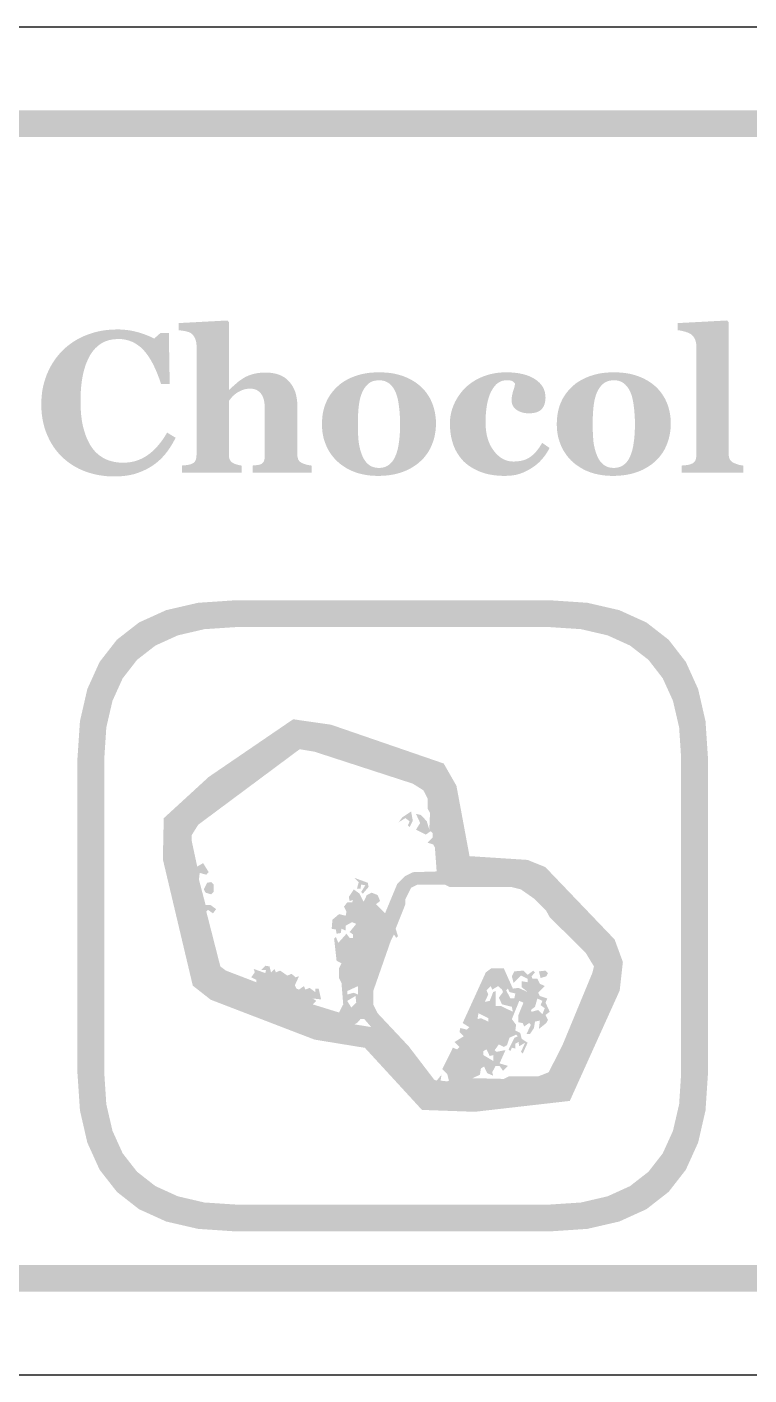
# Model space of a CAD drawing. Header units: millimetres. Extents: x 6 to 297, y 55 to 451.
# Drawn here: x 32.55 to 43.31, y 431.16 to 451.24 of the extents above; entities that cross this region are included whole.
import ezdxf

# ---------------------------------------------------------------- set-up
doc = ezdxf.new("R2010")
doc.units = ezdxf.units.MM
doc.layers.add('CUT', color=1, linetype='Continuous')
doc.layers.add('RASTER', color=7, linetype='Continuous')

msp = doc.modelspace()

# ---------------------------------------------------------------- hatches: boundary and pattern name
at = {"layer": 'RASTER'}
h = msp.add_hatch(color=7, dxfattribs=at)
h.paths.add_polyline_path([(7.2, 447.8), (7.234, 448.316), (7.337, 448.763), (7.509, 449.141), (7.75, 449.45), (8.059, 449.691), (8.438, 449.863), (8.884, 449.966), (9.4, 450), (66.6, 450), (67.116, 449.966), (67.563, 449.863), (67.941, 449.691), (68.25, 449.45), (68.491, 449.141), (68.663, 448.763), (68.766, 448.316), (68.8, 447.8), (68.8, 434.6), (68.766, 434.084), (68.663, 433.638), (68.491, 433.259), (68.25, 432.95), (67.941, 432.709), (67.563, 432.537), (67.116, 432.434), (66.6, 432.4), (9.4, 432.4), (8.884, 432.434), (8.438, 432.537), (8.059, 432.709), (7.75, 432.95), (7.509, 433.259), (7.337, 433.638), (7.234, 434.084), (7.2, 434.6)])
h.paths.add_polyline_path([(7.6, 447.8), (7.6, 434.6), (7.628, 434.178), (7.712, 433.813), (7.853, 433.503), (8.05, 433.25), (8.303, 433.053), (8.612, 432.912), (8.978, 432.828), (9.4, 432.8), (66.6, 432.8), (67.022, 432.828), (67.387, 432.912), (67.697, 433.053), (67.95, 433.25), (68.147, 433.503), (68.288, 433.813), (68.372, 434.178), (68.4, 434.6), (68.4, 447.8), (68.372, 448.222), (68.288, 448.588), (68.147, 448.897), (67.95, 449.15), (67.697, 449.347), (67.387, 449.488), (67.022, 449.572), (66.6, 449.6), (9.4, 449.6), (8.978, 449.572), (8.612, 449.488), (8.303, 449.347), (8.05, 449.15), (7.853, 448.897), (7.712, 448.588), (7.628, 448.222), (7.6, 447.8)], flags=0)
for points in [[(36.792, 444.6), (35.91, 444.6), (35.91, 444.707), (35.917, 444.708), (35.925, 444.708), (35.933, 444.709), (35.942, 444.71), (35.95, 444.711), (35.959, 444.712), (35.969, 444.713), (35.979, 444.714), (35.988, 444.715), (35.997, 444.717), (36.005, 444.718), (36.013, 444.72), (36.02, 444.722), (36.026, 444.724), (36.032, 444.726), (36.037, 444.729), (36.045, 444.733), (36.051, 444.738), (36.058, 444.743), (36.063, 444.749), (36.068, 444.755), (36.073, 444.761), (36.077, 444.768), (36.08, 444.776), (36.083, 444.784), (36.086, 444.793), (36.088, 444.803), (36.09, 444.814), (36.091, 444.826), (36.092, 444.838), (36.093, 444.852), (36.093, 444.867), (36.093, 445.552), (36.092, 445.589), (36.089, 445.623), (36.085, 445.655), (36.079, 445.684), (36.071, 445.711), (36.061, 445.736), (36.05, 445.758), (36.036, 445.778), (36.022, 445.795), (36.005, 445.81), (35.987, 445.823), (35.968, 445.834), (35.947, 445.842), (35.925, 445.848), (35.901, 445.851), (35.876, 445.852), (35.861, 445.852), (35.847, 445.851), (35.833, 445.85), (35.819, 445.848), (35.806, 445.846), (35.793, 445.843), (35.78, 445.839), (35.767, 445.835), (35.754, 445.83), (35.742, 445.825), (35.729, 445.819), (35.717, 445.813), (35.705, 445.807), (35.692, 445.799), (35.68, 445.792), (35.668, 445.784), (35.658, 445.776), (35.648, 445.769), (35.638, 445.761), (35.63, 445.754), (35.621, 445.746), (35.614, 445.739), (35.607, 445.731), (35.6, 445.724), (35.594, 445.716), (35.588, 445.709), (35.582, 445.701), (35.576, 445.695), (35.571, 445.688), (35.566, 445.682), (35.561, 445.675), (35.557, 445.669), (35.557, 444.883), (35.557, 444.87), (35.557, 444.857), (35.558, 444.845), (35.56, 444.834), (35.562, 444.824), (35.564, 444.814), (35.567, 444.805), (35.57, 444.797), (35.573, 444.789), (35.578, 444.782), (35.583, 444.775), (35.589, 444.768), (35.595, 444.762), (35.603, 444.756), (35.611, 444.75), (35.62, 444.745), (35.625, 444.742), (35.631, 444.739), (35.638, 444.736), (35.645, 444.733), (35.653, 444.73), (35.66, 444.727), (35.669, 444.724), (35.677, 444.722), (35.686, 444.719), (35.695, 444.717), (35.704, 444.715), (35.713, 444.713), (35.721, 444.711), (35.73, 444.709), (35.739, 444.708), (35.747, 444.707), (35.747, 444.6), (34.856, 444.6), (34.856, 444.707), (34.866, 444.708), (34.875, 444.708), (34.885, 444.709), (34.894, 444.71), (34.903, 444.711), (34.912, 444.712), (34.921, 444.713), (34.93, 444.714), (34.939, 444.715), (34.948, 444.717), (34.956, 444.718), (34.964, 444.72), (34.972, 444.722), (34.98, 444.724), (34.987, 444.726), (34.994, 444.729), (35.005, 444.734), (35.016, 444.739), (35.025, 444.744), (35.034, 444.75), (35.041, 444.757), (35.048, 444.764), (35.053, 444.771), (35.058, 444.779), (35.062, 444.788), (35.065, 444.797), (35.068, 444.807), (35.07, 444.818), (35.072, 444.829), (35.074, 444.841), (35.074, 444.853), (35.075, 444.867), (35.075, 446.5), (35.074, 446.512), (35.073, 446.524), (35.072, 446.536), (35.069, 446.548), (35.066, 446.561), (35.062, 446.574), (35.058, 446.586), (35.053, 446.6), (35.047, 446.612), (35.041, 446.624), (35.034, 446.635), (35.026, 446.646), (35.018, 446.655), (35.01, 446.664), (35.001, 446.672), (34.991, 446.679), (34.983, 446.683), (34.975, 446.688), (34.966, 446.692), (34.955, 446.696), (34.944, 446.699), (34.932, 446.703), (34.92, 446.706), (34.906, 446.709), (34.893, 446.711), (34.879, 446.714), (34.866, 446.716), (34.854, 446.718), (34.841, 446.719), (34.829, 446.721), (34.818, 446.722), (34.807, 446.723), (34.807, 446.829), (35.535, 446.868), (35.557, 446.844), (35.557, 445.836), (35.563, 445.836), (35.576, 445.849), (35.59, 445.861), (35.603, 445.872), (35.615, 445.884), (35.628, 445.895), (35.64, 445.906), (35.652, 445.916), (35.663, 445.926), (35.674, 445.936), (35.686, 445.947), (35.699, 445.957), (35.712, 445.967), (35.726, 445.977), (35.741, 445.987), (35.756, 445.997), (35.772, 446.008), (35.786, 446.016), (35.801, 446.025), (35.817, 446.033), (35.834, 446.04), (35.853, 446.048), (35.872, 446.055), (35.892, 446.061), (35.913, 446.068), (35.935, 446.074), (35.958, 446.079), (35.981, 446.083), (36.004, 446.086), (36.028, 446.089), (36.052, 446.091), (36.077, 446.092), (36.102, 446.093), (36.159, 446.091), (36.213, 446.084), (36.263, 446.074), (36.309, 446.059), (36.352, 446.039), (36.391, 446.016), (36.427, 445.988), (36.458, 445.956), (36.486, 445.921), (36.51, 445.883), (36.531, 445.842), (36.548, 445.799), (36.561, 445.752), (36.57, 445.703), (36.576, 445.652), (36.578, 445.598), (36.578, 444.88), (36.578, 444.867), (36.579, 444.854), (36.58, 444.842), (36.582, 444.831), (36.584, 444.821), (36.587, 444.811), (36.59, 444.802), (36.594, 444.793), (36.598, 444.786), (36.604, 444.778), (36.61, 444.771), (36.617, 444.764), (36.625, 444.758), (36.634, 444.752), (36.643, 444.747), (36.654, 444.742), (36.66, 444.739), (36.667, 444.736), (36.674, 444.734), (36.682, 444.731), (36.689, 444.729), (36.697, 444.726), (36.704, 444.724), (36.712, 444.722), (36.721, 444.719), (36.729, 444.717), (36.739, 444.715), (36.748, 444.714), (36.758, 444.712), (36.769, 444.71), (36.78, 444.708), (36.792, 444.707)], [(43.227, 444.6), (42.308, 444.6), (42.308, 444.707), (42.318, 444.708), (42.327, 444.708), (42.336, 444.709), (42.346, 444.71), (42.355, 444.711), (42.364, 444.712), (42.373, 444.713), (42.382, 444.714), (42.391, 444.715), (42.4, 444.717), (42.408, 444.718), (42.416, 444.72), (42.424, 444.722), (42.431, 444.724), (42.439, 444.726), (42.446, 444.729), (42.457, 444.734), (42.467, 444.739), (42.477, 444.744), (42.485, 444.75), (42.493, 444.757), (42.499, 444.764), (42.505, 444.771), (42.51, 444.779), (42.513, 444.788), (42.517, 444.797), (42.52, 444.807), (42.522, 444.818), (42.524, 444.829), (42.525, 444.841), (42.526, 444.853), (42.526, 444.867), (42.526, 446.49), (42.526, 446.503), (42.525, 446.517), (42.523, 446.53), (42.521, 446.543), (42.517, 446.556), (42.514, 446.569), (42.509, 446.581), (42.504, 446.593), (42.498, 446.604), (42.491, 446.615), (42.484, 446.625), (42.477, 446.635), (42.469, 446.644), (42.461, 446.652), (42.452, 446.659), (42.443, 446.665), (42.435, 446.67), (42.426, 446.675), (42.417, 446.68), (42.406, 446.684), (42.395, 446.689), (42.382, 446.693), (42.369, 446.698), (42.354, 446.702), (42.34, 446.706), (42.325, 446.71), (42.312, 446.713), (42.298, 446.716), (42.286, 446.718), (42.273, 446.72), (42.261, 446.722), (42.25, 446.723), (42.25, 446.829), (42.986, 446.868), (43.008, 446.844), (43.008, 444.886), (43.009, 444.872), (43.009, 444.86), (43.011, 444.848), (43.013, 444.837), (43.016, 444.826), (43.019, 444.816), (43.023, 444.806), (43.027, 444.798), (43.032, 444.79), (43.038, 444.782), (43.045, 444.775), (43.052, 444.768), (43.06, 444.761), (43.069, 444.755), (43.079, 444.75), (43.089, 444.745), (43.096, 444.742), (43.104, 444.739), (43.111, 444.736), (43.119, 444.733), (43.127, 444.73), (43.134, 444.727), (43.142, 444.724), (43.15, 444.722), (43.159, 444.719), (43.167, 444.717), (43.176, 444.715), (43.186, 444.713), (43.195, 444.711), (43.205, 444.709), (43.216, 444.708), (43.227, 444.707)], [(33.847, 444.544), (33.79, 444.545), (33.735, 444.549), (33.68, 444.555), (33.626, 444.563), (33.573, 444.573), (33.521, 444.586), (33.47, 444.601), (33.419, 444.618), (33.37, 444.638), (33.323, 444.659), (33.277, 444.683), (33.233, 444.709), (33.19, 444.737), (33.149, 444.767), (33.11, 444.799), (33.072, 444.833), (33.037, 444.868), (33.004, 444.906), (32.972, 444.945), (32.943, 444.987), (32.915, 445.03), (32.889, 445.076), (32.866, 445.124), (32.844, 445.173), (32.824, 445.225), (32.807, 445.277), (32.793, 445.331), (32.781, 445.386), (32.772, 445.443), (32.765, 445.5), (32.762, 445.559), (32.76, 445.62), (32.762, 445.679), (32.766, 445.738), (32.772, 445.796), (32.781, 445.852), (32.793, 445.908), (32.808, 445.962), (32.825, 446.015), (32.844, 446.067), (32.867, 446.118), (32.891, 446.167), (32.917, 446.214), (32.946, 446.259), (32.976, 446.303), (33.009, 446.345), (33.044, 446.385), (33.081, 446.424), (33.119, 446.46), (33.16, 446.494), (33.202, 446.525), (33.245, 446.555), (33.291, 446.583), (33.339, 446.608), (33.389, 446.632), (33.44, 446.653), (33.493, 446.672), (33.547, 446.689), (33.601, 446.703), (33.657, 446.714), (33.713, 446.723), (33.771, 446.729), (33.829, 446.733), (33.888, 446.734), (33.931, 446.734), (33.973, 446.732), (34.013, 446.728), (34.053, 446.724), (34.092, 446.718), (34.13, 446.711), (34.167, 446.702), (34.203, 446.693), (34.238, 446.682), (34.271, 446.671), (34.304, 446.66), (34.334, 446.648), (34.364, 446.636), (34.392, 446.624), (34.418, 446.611), (34.443, 446.598), (34.534, 446.679), (34.662, 446.679), (34.675, 445.92), (34.546, 445.92), (34.518, 446.004), (34.488, 446.082), (34.457, 446.154), (34.425, 446.221), (34.391, 446.282), (34.356, 446.337), (34.32, 446.386), (34.282, 446.43), (34.243, 446.468), (34.201, 446.501), (34.157, 446.529), (34.112, 446.552), (34.064, 446.569), (34.014, 446.582), (33.961, 446.59), (33.907, 446.592), (33.84, 446.588), (33.778, 446.577), (33.719, 446.558), (33.665, 446.532), (33.614, 446.497), (33.568, 446.456), (33.526, 446.407), (33.488, 446.35), (33.455, 446.286), (33.425, 446.216), (33.401, 446.14), (33.381, 446.058), (33.365, 445.97), (33.354, 445.876), (33.347, 445.776), (33.345, 445.669), (33.345, 445.609), (33.348, 445.55), (33.352, 445.494), (33.357, 445.44), (33.364, 445.388), (33.372, 445.339), (33.382, 445.292), (33.394, 445.247), (33.407, 445.204), (33.42, 445.163), (33.435, 445.125), (33.45, 445.089), (33.467, 445.055), (33.484, 445.022), (33.503, 444.993), (33.522, 444.965), (33.544, 444.938), (33.566, 444.913), (33.59, 444.89), (33.615, 444.868), (33.64, 444.849), (33.667, 444.831), (33.694, 444.815), (33.723, 444.801), (33.752, 444.789), (33.782, 444.779), (33.813, 444.77), (33.845, 444.762), (33.877, 444.757), (33.91, 444.753), (33.944, 444.75), (33.979, 444.749), (34.03, 444.751), (34.079, 444.756), (34.127, 444.765), (34.173, 444.777), (34.218, 444.793), (34.261, 444.812), (34.304, 444.835), (34.344, 444.861), (34.384, 444.89), (34.423, 444.924), (34.461, 444.96), (34.498, 445.001), (34.534, 445.045), (34.569, 445.092), (34.603, 445.143), (34.637, 445.198), (34.763, 445.121), (34.747, 445.09), (34.73, 445.059), (34.713, 445.029), (34.695, 444.999), (34.677, 444.971), (34.658, 444.943), (34.639, 444.917), (34.619, 444.891), (34.599, 444.866), (34.577, 444.842), (34.555, 444.818), (34.532, 444.796), (34.509, 444.775), (34.484, 444.754), (34.459, 444.734), (34.433, 444.716), (34.404, 444.696), (34.374, 444.678), (34.343, 444.66), (34.311, 444.644), (34.279, 444.629), (34.246, 444.615), (34.212, 444.602), (34.177, 444.59), (34.142, 444.579), (34.104, 444.57), (34.065, 444.562), (34.025, 444.556), (33.983, 444.551), (33.939, 444.547), (33.894, 444.545), (33.847, 444.544)], [(39.67, 444.553), (39.62, 444.554), (39.571, 444.557), (39.524, 444.561), (39.478, 444.568), (39.434, 444.576), (39.391, 444.586), (39.35, 444.599), (39.31, 444.612), (39.272, 444.628), (39.236, 444.645), (39.201, 444.663), (39.168, 444.683), (39.137, 444.703), (39.107, 444.726), (39.079, 444.749), (39.053, 444.774), (39.029, 444.801), (39.006, 444.829), (38.985, 444.858), (38.965, 444.888), (38.947, 444.919), (38.93, 444.952), (38.916, 444.985), (38.902, 445.02), (38.891, 445.056), (38.881, 445.093), (38.872, 445.13), (38.865, 445.169), (38.86, 445.208), (38.856, 445.248), (38.853, 445.288), (38.853, 445.329), (38.853, 445.367), (38.856, 445.405), (38.861, 445.442), (38.868, 445.478), (38.876, 445.514), (38.887, 445.55), (38.899, 445.585), (38.913, 445.62), (38.929, 445.653), (38.946, 445.686), (38.965, 445.718), (38.985, 445.749), (39.006, 445.778), (39.029, 445.807), (39.053, 445.835), (39.078, 445.861), (39.106, 445.887), (39.135, 445.912), (39.166, 445.935), (39.198, 445.957), (39.232, 445.978), (39.268, 445.997), (39.305, 446.015), (39.344, 446.032), (39.384, 446.047), (39.426, 446.06), (39.468, 446.071), (39.511, 446.08), (39.556, 446.087), (39.601, 446.092), (39.647, 446.095), (39.695, 446.096), (39.76, 446.094), (39.823, 446.089), (39.881, 446.081), (39.936, 446.07), (39.988, 446.056), (40.036, 446.038), (40.08, 446.018), (40.121, 445.994), (40.158, 445.967), (40.19, 445.938), (40.217, 445.907), (40.239, 445.874), (40.256, 445.839), (40.268, 445.801), (40.275, 445.761), (40.278, 445.719), (40.277, 445.693), (40.274, 445.669), (40.27, 445.646), (40.264, 445.624), (40.256, 445.603), (40.247, 445.584), (40.235, 445.566), (40.222, 445.549), (40.207, 445.534), (40.189, 445.521), (40.169, 445.51), (40.146, 445.501), (40.121, 445.494), (40.093, 445.489), (40.063, 445.486), (40.03, 445.485), (40.003, 445.486), (39.978, 445.488), (39.953, 445.492), (39.929, 445.498), (39.907, 445.505), (39.886, 445.514), (39.865, 445.525), (39.846, 445.537), (39.829, 445.551), (39.814, 445.566), (39.801, 445.582), (39.791, 445.598), (39.783, 445.616), (39.777, 445.635), (39.774, 445.654), (39.772, 445.675), (39.773, 445.693), (39.774, 445.711), (39.776, 445.729), (39.778, 445.747), (39.782, 445.764), (39.786, 445.782), (39.79, 445.8), (39.796, 445.817), (39.801, 445.834), (39.806, 445.85), (39.811, 445.865), (39.815, 445.879), (39.818, 445.892), (39.82, 445.904), (39.822, 445.915), (39.824, 445.924), (39.82, 445.931), (39.815, 445.937), (39.81, 445.942), (39.805, 445.947), (39.8, 445.952), (39.795, 445.957), (39.789, 445.961), (39.783, 445.965), (39.776, 445.968), (39.769, 445.971), (39.76, 445.973), (39.751, 445.975), (39.741, 445.976), (39.73, 445.978), (39.718, 445.978), (39.705, 445.978), (39.689, 445.978), (39.673, 445.976), (39.657, 445.974), (39.642, 445.971), (39.627, 445.966), (39.613, 445.961), (39.599, 445.955), (39.585, 445.948), (39.572, 445.939), (39.558, 445.929), (39.545, 445.918), (39.533, 445.905), (39.52, 445.891), (39.508, 445.875), (39.496, 445.858), (39.484, 445.839), (39.473, 445.82), (39.462, 445.8), (39.452, 445.777), (39.443, 445.754), (39.434, 445.728), (39.426, 445.701), (39.418, 445.673), (39.411, 445.643), (39.405, 445.611), (39.4, 445.578), (39.395, 445.544), (39.391, 445.507), (39.388, 445.47), (39.386, 445.43), (39.385, 445.39), (39.384, 445.347), (39.386, 445.283), (39.392, 445.223), (39.401, 445.166), (39.415, 445.112), (39.432, 445.061), (39.453, 445.013), (39.478, 444.968), (39.507, 444.927), (39.538, 444.889), (39.571, 444.857), (39.605, 444.829), (39.641, 444.807), (39.678, 444.789), (39.717, 444.777), (39.757, 444.769), (39.799, 444.767), (39.838, 444.768), (39.876, 444.772), (39.911, 444.777), (39.945, 444.785), (39.976, 444.795), (40.005, 444.808), (40.032, 444.823), (40.057, 444.84), (40.081, 444.859), (40.104, 444.88), (40.126, 444.902), (40.148, 444.927), (40.169, 444.954), (40.189, 444.982), (40.209, 445.013), (40.228, 445.045), (40.338, 444.969), (40.326, 444.947), (40.314, 444.925), (40.301, 444.904), (40.288, 444.884), (40.274, 444.863), (40.26, 444.844), (40.245, 444.825), (40.229, 444.806), (40.213, 444.788), (40.196, 444.77), (40.179, 444.753), (40.16, 444.736), (40.141, 444.72), (40.121, 444.704), (40.1, 444.689), (40.079, 444.675), (40.055, 444.66), (40.032, 444.647), (40.009, 444.634), (39.986, 444.622), (39.962, 444.611), (39.939, 444.601), (39.915, 444.592), (39.891, 444.584), (39.867, 444.577), (39.842, 444.57), (39.815, 444.565), (39.788, 444.561), (39.76, 444.557), (39.731, 444.555), (39.701, 444.554), (39.67, 444.553)]]:
    msp.add_hatch(color=7, dxfattribs=at).paths.add_polyline_path(points)
h = msp.add_hatch(color=7, dxfattribs=at)
h.paths.add_polyline_path([(38.422, 445.88), (38.448, 445.854), (38.473, 445.827), (38.496, 445.799), (38.517, 445.769), (38.537, 445.738), (38.556, 445.706), (38.572, 445.673), (38.587, 445.639), (38.601, 445.603), (38.612, 445.567), (38.622, 445.53), (38.63, 445.492), (38.636, 445.454), (38.641, 445.414), (38.644, 445.375), (38.645, 445.334), (38.644, 445.294), (38.641, 445.254), (38.637, 445.215), (38.63, 445.176), (38.623, 445.138), (38.613, 445.1), (38.601, 445.063), (38.588, 445.027), (38.573, 444.992), (38.557, 444.957), (38.539, 444.925), (38.519, 444.893), (38.497, 444.863), (38.474, 444.834), (38.45, 444.806), (38.423, 444.78), (38.394, 444.754), (38.363, 444.728), (38.33, 444.705), (38.296, 444.683), (38.261, 444.663), (38.225, 444.644), (38.187, 444.627), (38.147, 444.612), (38.106, 444.598), (38.064, 444.586), (38.02, 444.576), (37.975, 444.568), (37.929, 444.561), (37.881, 444.557), (37.831, 444.554), (37.78, 444.553), (37.736, 444.554), (37.693, 444.556), (37.65, 444.56), (37.609, 444.566), (37.568, 444.573), (37.528, 444.582), (37.489, 444.592), (37.451, 444.604), (37.414, 444.618), (37.378, 444.633), (37.344, 444.65), (37.31, 444.668), (37.277, 444.689), (37.246, 444.71), (37.215, 444.733), (37.186, 444.758), (37.158, 444.783), (37.133, 444.81), (37.109, 444.838), (37.086, 444.868), (37.065, 444.899), (37.045, 444.931), (37.027, 444.965), (37.01, 445.001), (36.995, 445.037), (36.982, 445.075), (36.97, 445.114), (36.961, 445.154), (36.954, 445.194), (36.949, 445.236), (36.946, 445.279), (36.945, 445.324), (36.946, 445.367), (36.949, 445.409), (36.953, 445.45), (36.959, 445.49), (36.967, 445.528), (36.977, 445.565), (36.988, 445.602), (37.002, 445.636), (37.017, 445.67), (37.033, 445.703), (37.052, 445.735), (37.072, 445.766), (37.094, 445.796), (37.118, 445.825), (37.144, 445.853), (37.171, 445.88), (37.199, 445.905), (37.228, 445.929), (37.259, 445.951), (37.292, 445.971), (37.326, 445.99), (37.362, 446.008), (37.399, 446.024), (37.438, 446.039), (37.479, 446.052), (37.52, 446.064), (37.563, 446.074), (37.607, 446.082), (37.651, 446.088), (37.698, 446.092), (37.745, 446.095), (37.793, 446.096), (37.844, 446.095), (37.893, 446.092), (37.94, 446.088), (37.986, 446.082), (38.031, 446.074), (38.073, 446.064), (38.115, 446.052), (38.155, 446.039), (38.193, 446.024), (38.23, 446.008), (38.265, 445.99), (38.299, 445.971), (38.332, 445.951), (38.363, 445.929), (38.393, 445.905), (38.422, 445.88)])
h.paths.add_polyline_path([(38.047, 444.865), (38.055, 444.886), (38.062, 444.908), (38.069, 444.932), (38.075, 444.956), (38.081, 444.981), (38.086, 445.008), (38.09, 445.036), (38.094, 445.064), (38.098, 445.094), (38.101, 445.125), (38.104, 445.158), (38.106, 445.191), (38.108, 445.226), (38.109, 445.262), (38.11, 445.299), (38.11, 445.337), (38.11, 445.363), (38.109, 445.39), (38.108, 445.418), (38.106, 445.447), (38.104, 445.476), (38.102, 445.507), (38.099, 445.539), (38.095, 445.571), (38.091, 445.603), (38.087, 445.634), (38.082, 445.662), (38.077, 445.689), (38.071, 445.714), (38.065, 445.738), (38.058, 445.759), (38.051, 445.779), (38.042, 445.802), (38.032, 445.823), (38.021, 445.843), (38.009, 445.862), (37.997, 445.879), (37.983, 445.895), (37.969, 445.91), (37.954, 445.924), (37.938, 445.937), (37.921, 445.947), (37.903, 445.956), (37.883, 445.964), (37.863, 445.97), (37.842, 445.974), (37.82, 445.976), (37.796, 445.977), (37.771, 445.976), (37.747, 445.973), (37.724, 445.969), (37.703, 445.963), (37.683, 445.955), (37.664, 445.945), (37.646, 445.933), (37.63, 445.92), (37.615, 445.905), (37.601, 445.889), (37.587, 445.872), (37.575, 445.854), (37.563, 445.835), (37.553, 445.815), (37.543, 445.794), (37.534, 445.772), (37.527, 445.751), (37.52, 445.728), (37.514, 445.705), (37.508, 445.681), (37.503, 445.656), (37.499, 445.631), (37.495, 445.604), (37.492, 445.576), (37.489, 445.548), (37.487, 445.52), (37.485, 445.491), (37.483, 445.462), (37.482, 445.433), (37.481, 445.403), (37.48, 445.373), (37.48, 445.343), (37.48, 445.304), (37.481, 445.266), (37.481, 445.231), (37.483, 445.197), (37.484, 445.165), (37.486, 445.134), (37.488, 445.105), (37.49, 445.078), (37.493, 445.052), (37.497, 445.026), (37.502, 445), (37.508, 444.973), (37.514, 444.947), (37.522, 444.921), (37.531, 444.894), (37.54, 444.868), (37.549, 444.846), (37.559, 444.825), (37.569, 444.805), (37.581, 444.787), (37.594, 444.769), (37.607, 444.753), (37.621, 444.738), (37.637, 444.725), (37.653, 444.712), (37.67, 444.701), (37.689, 444.692), (37.708, 444.685), (37.729, 444.679), (37.75, 444.675), (37.773, 444.673), (37.796, 444.672), (37.818, 444.673), (37.839, 444.675), (37.859, 444.679), (37.878, 444.684), (37.897, 444.691), (37.914, 444.699), (37.931, 444.709), (37.947, 444.721), (37.963, 444.734), (37.977, 444.748), (37.991, 444.764), (38.004, 444.781), (38.016, 444.8), (38.027, 444.82), (38.037, 444.842), (38.047, 444.865)], flags=0)
h = msp.add_hatch(color=7, dxfattribs=at)
h.paths.add_polyline_path([(41.923, 445.88), (41.949, 445.854), (41.974, 445.827), (41.997, 445.799), (42.018, 445.769), (42.038, 445.738), (42.057, 445.706), (42.073, 445.673), (42.088, 445.639), (42.102, 445.603), (42.113, 445.567), (42.123, 445.53), (42.131, 445.492), (42.137, 445.454), (42.142, 445.414), (42.145, 445.375), (42.146, 445.334), (42.145, 445.294), (42.142, 445.254), (42.138, 445.215), (42.131, 445.176), (42.123, 445.138), (42.114, 445.1), (42.102, 445.063), (42.089, 445.027), (42.074, 444.992), (42.058, 444.957), (42.04, 444.925), (42.02, 444.893), (41.998, 444.863), (41.975, 444.834), (41.951, 444.806), (41.924, 444.78), (41.895, 444.754), (41.864, 444.728), (41.831, 444.705), (41.797, 444.683), (41.762, 444.663), (41.726, 444.644), (41.688, 444.627), (41.648, 444.612), (41.607, 444.598), (41.565, 444.586), (41.521, 444.576), (41.476, 444.568), (41.43, 444.561), (41.382, 444.557), (41.332, 444.554), (41.281, 444.553), (41.237, 444.554), (41.194, 444.556), (41.151, 444.56), (41.11, 444.566), (41.069, 444.573), (41.029, 444.582), (40.99, 444.592), (40.952, 444.604), (40.915, 444.618), (40.879, 444.633), (40.845, 444.65), (40.811, 444.668), (40.778, 444.689), (40.747, 444.71), (40.716, 444.733), (40.687, 444.758), (40.659, 444.783), (40.634, 444.81), (40.61, 444.838), (40.587, 444.868), (40.566, 444.899), (40.546, 444.931), (40.528, 444.965), (40.511, 445.001), (40.496, 445.037), (40.483, 445.075), (40.471, 445.114), (40.462, 445.154), (40.455, 445.194), (40.45, 445.236), (40.447, 445.279), (40.446, 445.324), (40.447, 445.367), (40.45, 445.409), (40.454, 445.45), (40.46, 445.49), (40.468, 445.528), (40.478, 445.565), (40.489, 445.602), (40.503, 445.636), (40.518, 445.67), (40.534, 445.703), (40.553, 445.735), (40.573, 445.766), (40.595, 445.796), (40.619, 445.825), (40.645, 445.853), (40.672, 445.88), (40.7, 445.905), (40.729, 445.929), (40.76, 445.951), (40.793, 445.971), (40.827, 445.99), (40.863, 446.008), (40.9, 446.024), (40.939, 446.039), (40.98, 446.052), (41.021, 446.064), (41.064, 446.074), (41.107, 446.082), (41.152, 446.088), (41.199, 446.092), (41.246, 446.095), (41.294, 446.096), (41.345, 446.095), (41.394, 446.092), (41.441, 446.088), (41.487, 446.082), (41.532, 446.074), (41.574, 446.064), (41.616, 446.052), (41.656, 446.039), (41.694, 446.024), (41.731, 446.008), (41.766, 445.99), (41.8, 445.971), (41.833, 445.951), (41.864, 445.929), (41.894, 445.905), (41.923, 445.88)])
h.paths.add_polyline_path([(41.548, 444.865), (41.556, 444.886), (41.563, 444.908), (41.57, 444.932), (41.576, 444.956), (41.582, 444.981), (41.587, 445.008), (41.591, 445.036), (41.595, 445.064), (41.599, 445.094), (41.602, 445.125), (41.605, 445.158), (41.607, 445.191), (41.609, 445.226), (41.61, 445.262), (41.611, 445.299), (41.611, 445.337), (41.611, 445.363), (41.61, 445.39), (41.609, 445.418), (41.607, 445.447), (41.605, 445.476), (41.603, 445.507), (41.6, 445.539), (41.596, 445.571), (41.592, 445.603), (41.588, 445.634), (41.583, 445.662), (41.578, 445.689), (41.572, 445.714), (41.566, 445.738), (41.559, 445.759), (41.552, 445.779), (41.543, 445.802), (41.533, 445.823), (41.522, 445.843), (41.51, 445.862), (41.498, 445.879), (41.484, 445.895), (41.47, 445.91), (41.455, 445.924), (41.439, 445.937), (41.422, 445.947), (41.404, 445.956), (41.384, 445.964), (41.364, 445.97), (41.343, 445.974), (41.321, 445.976), (41.297, 445.977), (41.272, 445.976), (41.248, 445.973), (41.225, 445.969), (41.204, 445.963), (41.184, 445.955), (41.165, 445.945), (41.147, 445.933), (41.131, 445.92), (41.116, 445.905), (41.102, 445.889), (41.088, 445.872), (41.076, 445.854), (41.064, 445.835), (41.054, 445.815), (41.044, 445.794), (41.035, 445.772), (41.028, 445.751), (41.021, 445.728), (41.015, 445.705), (41.009, 445.681), (41.004, 445.656), (41, 445.631), (40.996, 445.604), (40.993, 445.576), (40.99, 445.548), (40.988, 445.52), (40.986, 445.491), (40.984, 445.462), (40.983, 445.433), (40.982, 445.403), (40.981, 445.373), (40.981, 445.343), (40.981, 445.304), (40.982, 445.266), (40.982, 445.231), (40.984, 445.197), (40.985, 445.165), (40.987, 445.134), (40.989, 445.105), (40.991, 445.078), (40.994, 445.052), (40.998, 445.026), (41.003, 445), (41.009, 444.973), (41.015, 444.947), (41.023, 444.921), (41.032, 444.894), (41.041, 444.868), (41.05, 444.846), (41.06, 444.825), (41.07, 444.805), (41.082, 444.787), (41.095, 444.769), (41.108, 444.753), (41.122, 444.738), (41.138, 444.725), (41.154, 444.712), (41.171, 444.701), (41.19, 444.692), (41.209, 444.685), (41.23, 444.679), (41.251, 444.675), (41.274, 444.673), (41.297, 444.672), (41.319, 444.673), (41.34, 444.675), (41.36, 444.679), (41.379, 444.684), (41.397, 444.691), (41.415, 444.699), (41.432, 444.709), (41.448, 444.721), (41.464, 444.734), (41.478, 444.748), (41.492, 444.764), (41.505, 444.781), (41.517, 444.8), (41.528, 444.82), (41.538, 444.842), (41.548, 444.865)], flags=0)
h = msp.add_hatch(color=7, dxfattribs=at)
h.paths.add_polyline_path([(33.3, 440.35), (33.337, 440.901), (33.447, 441.378), (33.63, 441.782), (33.888, 442.113), (34.218, 442.37), (34.622, 442.553), (35.099, 442.663), (35.65, 442.7), (40.35, 442.7), (40.901, 442.663), (41.378, 442.553), (41.782, 442.37), (42.113, 442.113), (42.37, 441.782), (42.553, 441.378), (42.663, 440.901), (42.7, 440.35), (42.7, 435.65), (42.663, 435.099), (42.553, 434.622), (42.37, 434.218), (42.113, 433.888), (41.782, 433.63), (41.378, 433.447), (40.901, 433.337), (40.35, 433.3), (35.65, 433.3), (35.099, 433.337), (34.622, 433.447), (34.218, 433.63), (33.888, 433.888), (33.63, 434.218), (33.447, 434.622), (33.337, 435.099), (33.3, 435.65)])
h.paths.add_polyline_path([(33.7, 440.35), (33.7, 435.65), (33.73, 435.193), (33.822, 434.797), (33.974, 434.462), (34.188, 434.188), (34.462, 433.974), (34.797, 433.822), (35.193, 433.73), (35.65, 433.7), (40.35, 433.7), (40.807, 433.73), (41.203, 433.822), (41.538, 433.974), (41.813, 434.188), (42.026, 434.462), (42.178, 434.797), (42.27, 435.193), (42.3, 435.65), (42.3, 440.35), (42.27, 440.807), (42.178, 441.203), (42.026, 441.538), (41.813, 441.813), (41.538, 442.026), (41.203, 442.178), (40.807, 442.27), (40.35, 442.3), (35.65, 442.3), (35.193, 442.27), (34.797, 442.178), (34.462, 442.026), (34.188, 441.813), (33.974, 441.538), (33.822, 441.203), (33.73, 440.807), (33.7, 440.35)], flags=0)
h = msp.add_hatch(color=7, dxfattribs=at)
h.paths.add_polyline_path([(36.516, 440.928), (37.08, 440.847), (38.76, 440.269), (38.95, 439.937), (39.145, 438.889), (40.01, 438.833), (40.275, 438.726), (41.308, 437.648), (41.431, 437.313), (41.384, 436.888), (40.64, 435.243), (39.222, 435.081), (38.436, 435.109), (37.585, 436.034), (36.835, 436.156), (35.287, 436.75), (35.019, 436.96), (34.573, 438.841), (34.586, 439.454), (35.257, 440.069)])
h.paths.add_polyline_path([(36.594, 440.593), (35.456, 439.818), (34.903, 439.311), (34.894, 438.876), (35.305, 437.143), (35.447, 437.031), (36.919, 436.467), (37.746, 436.332), (38.581, 435.424), (39.209, 435.401), (40.423, 435.54), (41.071, 436.973), (41.105, 437.273), (41.03, 437.474), (40.091, 438.455), (39.938, 438.517), (38.876, 438.586), (38.645, 439.825), (38.542, 440.006), (37.005, 440.535), (36.594, 440.593)], flags=0)
h = msp.add_hatch(color=7, dxfattribs=at)
h.paths.add_polyline_path([(36.624, 440.691), (36.687, 440.702), (37.2, 440.555), (38.409, 440.152), (38.604, 440.053), (38.739, 439.786), (38.911, 438.639), (39.912, 438.613), (40.07, 438.551), (40.363, 438.294), (40.487, 438.125), (41.022, 437.598), (41.132, 437.451), (41.195, 437.33), (41.195, 437.11), (40.473, 435.45), (40.205, 435.388), (39.326, 435.351), (39.252, 435.314), (38.593, 435.314), (38.325, 435.56), (38.274, 435.655), (38.105, 435.816), (38.054, 435.912), (37.577, 436.461), (37.519, 436.461), (37.467, 436.403), (37.273, 436.304), (37.053, 436.341), (35.514, 436.927), (35.32, 437.026), (35.246, 437.099), (35.147, 437.367), (34.927, 438.466), (34.818, 438.833), (34.781, 439.236), (34.88, 439.43), (34.99, 439.54), (36.309, 440.53)])
h.paths.add_polyline_path([(36.613, 440.482), (35.1, 439.357), (35.001, 439.199), (35.001, 439.126), (35.085, 438.734), (35.173, 438.785), (35.257, 438.65), (35.221, 438.613), (35.122, 438.639), (35.111, 438.54), (35.21, 438.162), (35.283, 438.162), (35.367, 438.1), (35.32, 438.037), (35.246, 438.089), (35.221, 438.063), (35.43, 437.246), (35.514, 437.184), (35.965, 437.011), (35.965, 437.048), (35.891, 437.085), (35.943, 437.158), (35.928, 437.209), (36.1, 437.147), (36.111, 437.195), (36.038, 437.195), (36.1, 437.257), (36.163, 437.246), (36.185, 437.158), (36.236, 437.209), (36.258, 437.158), (36.32, 437.184), (36.43, 437.11), (36.492, 437.136), (36.551, 437.085), (36.602, 437.099), (36.54, 436.964), (36.566, 436.916), (36.602, 436.901), (36.676, 436.953), (36.698, 436.901), (36.76, 436.927), (36.844, 436.865), (36.844, 436.916), (36.896, 436.916), (36.932, 436.755), (36.808, 436.769), (36.859, 436.733), (36.808, 436.681), (37.2, 436.56), (37.262, 436.681), (37.236, 437), (37.2, 437.074), (37.2, 437.22), (37.236, 437.293), (37.163, 437.33), (37.126, 437.66), (37.152, 437.686), (37.189, 437.598), (37.31, 437.733), (37.357, 437.671), (37.409, 437.671), (37.409, 437.722), (37.357, 437.759), (37.456, 437.88), (37.394, 437.906), (37.299, 437.854), (37.299, 437.781), (37.236, 437.807), (37.225, 437.744), (37.163, 437.733), (37.152, 437.796), (37.09, 437.807), (37.101, 437.942), (37.2, 438.026), (37.299, 438.001), (37.31, 438.063), (37.273, 438.136), (37.321, 438.199), (37.394, 438.199), (37.409, 438.235), (37.357, 438.221), (37.346, 438.283), (37.42, 438.393), (37.504, 438.331), (37.566, 438.21), (37.614, 438.309), (37.687, 438.345), (37.775, 438.309), (37.812, 438.221), (37.75, 438.173), (37.885, 438.037), (38.068, 438.477), (38.178, 438.587), (38.299, 438.65), (38.655, 438.661), (38.629, 439.016), (38.604, 439.064), (38.519, 439.089), (38.593, 439.163), (38.593, 439.236), (38.567, 439.262), (38.494, 439.21), (38.347, 439.284), (38.409, 439.383), (38.347, 439.518), (38.42, 439.503), (38.508, 439.408), (38.545, 439.284), (38.556, 439.529), (38.519, 439.602), (38.519, 439.749), (38.457, 439.87), (38.299, 439.969), (36.833, 440.445)], flags=0)
h.paths.add_polyline_path([(38.274, 439.555), (38.299, 439.419), (38.252, 439.32), (38.226, 439.346), (38.252, 439.408), (38.189, 439.456), (38.09, 439.394), (38.142, 439.467)], flags=0)
h.paths.add_polyline_path([(37.431, 438.565), (37.629, 438.492), (37.64, 438.43), (37.555, 438.331), (37.53, 438.356), (37.592, 438.455), (37.53, 438.466), (37.519, 438.404), (37.467, 438.404), (37.493, 438.503)], flags=0)
h.paths.add_polyline_path([(35.232, 438.492), (35.294, 438.503), (35.331, 438.466), (35.331, 438.356), (35.294, 438.32), (35.21, 438.345), (35.184, 438.393)], flags=0)
h.paths.add_polyline_path([(38.373, 438.466), (38.274, 438.419), (38.189, 438.246), (38.189, 438.173), (38.043, 437.807), (38.079, 437.697), (38.054, 437.671), (38.017, 437.722), (37.969, 437.623), (37.713, 436.89), (37.713, 436.67), (37.775, 436.549), (38.237, 436.058), (38.618, 435.56), (38.655, 435.545), (38.728, 435.633), (38.713, 435.545), (38.812, 435.534), (38.838, 435.545), (38.812, 435.644), (38.739, 435.717), (38.897, 436.036), (38.959, 436.011), (38.996, 436.047), (38.922, 436.121), (39.058, 436.205), (38.996, 436.267), (39.007, 436.33), (39.106, 436.304), (39.142, 436.341), (39.043, 436.403), (39.388, 437.158), (39.472, 437.22), (39.655, 437.22), (39.791, 436.916), (39.875, 436.927), (40.011, 436.865), (39.923, 436.938), (39.923, 437.026), (40.011, 437.011), (40.011, 437.063), (39.912, 437.11), (39.802, 437), (39.776, 437.099), (39.813, 437.173), (39.949, 437.184), (40.011, 437.121), (40.095, 437.184), (40.121, 437.158), (40.07, 437.099), (40.084, 437.063), (40.157, 437.063), (40.194, 436.989), (40.267, 436.953), (40.168, 436.854), (40.194, 436.806), (40.304, 436.769), (40.278, 436.707), (40.341, 436.571), (40.278, 436.524), (40.315, 436.45), (40.289, 436.403), (40.179, 436.315), (40.194, 436.44), (40.121, 436.425), (40.106, 436.33), (40.048, 436.242), (39.996, 436.242), (40.059, 436.377), (40.033, 436.403), (39.96, 436.352), (39.938, 436.403), (39.875, 436.414), (39.875, 436.524), (39.949, 436.707), (39.886, 436.733), (39.776, 436.461), (39.839, 436.377), (39.828, 436.293), (39.901, 436.256), (39.923, 436.168), (40.011, 436.11), (39.938, 435.948), (39.912, 435.974), (39.974, 436.11), (39.886, 436.058), (39.875, 436.121), (39.828, 436.095), (39.828, 436.022), (39.776, 436.036), (39.754, 435.985), (39.729, 436.011), (39.813, 436.183), (39.864, 436.205), (39.839, 436.231), (39.74, 436.183), (39.703, 436.073), (39.655, 436.047), (39.582, 436.084), (39.52, 436), (39.545, 435.974), (39.681, 436), (39.593, 435.802), (39.718, 435.765), (39.644, 435.692), (39.593, 435.765), (39.534, 435.765), (39.483, 435.67), (39.498, 435.619), (39.41, 435.655), (39.362, 435.754), (39.315, 435.728), (39.3, 435.633), (39.19, 435.582), (39.655, 435.571), (39.729, 435.608), (40.168, 435.608), (40.326, 435.67), (40.535, 436.084), (40.975, 437.147), (41, 437.246), (40.876, 437.451), (40.341, 437.979), (40.289, 438.074), (40.106, 438.257), (39.912, 438.393), (39.765, 438.43), (38.849, 438.43), (38.776, 438.466)], flags=0)
h.paths.add_polyline_path([(40.179, 437.173), (40.278, 437.184), (40.315, 437.147), (40.289, 437.099), (40.205, 437.074)], flags=0)
h.paths.add_polyline_path([(37.482, 436.953), (37.321, 436.879), (37.321, 436.828), (37.42, 436.854), (37.482, 436.828)], flags=0)
h.paths.add_polyline_path([(39.461, 436.953), (39.399, 436.89), (39.424, 436.828), (39.373, 436.718), (39.446, 436.733), (39.498, 436.865), (39.534, 436.879), (39.534, 436.659), (39.608, 436.659), (39.791, 436.571), (39.776, 436.645), (39.63, 436.681), (39.582, 436.78), (39.644, 436.865), (39.63, 436.901), (39.571, 436.953), (39.483, 436.901)], flags=0)
h.paths.add_polyline_path([(39.718, 436.916), (39.692, 436.89), (39.754, 436.769), (39.813, 436.769), (39.828, 436.843), (39.74, 436.865)], flags=0)
h.paths.add_polyline_path([(37.445, 436.806), (37.321, 436.733), (37.383, 436.634), (37.456, 436.707)], flags=0)
h.paths.add_polyline_path([(40.157, 436.769), (40.121, 436.645), (40.059, 436.597), (40.07, 436.571), (40.168, 436.597), (40.231, 436.535), (40.267, 436.623), (40.205, 436.67), (40.231, 436.733)], flags=0)
h.paths.add_polyline_path([(39.278, 436.549), (39.263, 436.461), (39.315, 436.476), (39.424, 436.425), (39.424, 436.476)], flags=0)
h.paths.add_polyline_path([(39.399, 436.011), (39.351, 435.985), (39.351, 435.926), (39.498, 435.838), (39.498, 435.926), (39.446, 435.912)], flags=0)

# ---------------------------------------------------------------- linework, layer by layer
at = {"layer": 'CUT'}
for points in [[(8.999, 451.24), (67.001, 451.24)], [(67.001, 431.16), (8.999, 431.16)]]:
    msp.add_lwpolyline(points, dxfattribs=at)

doc.saveas('drawing.dxf')
